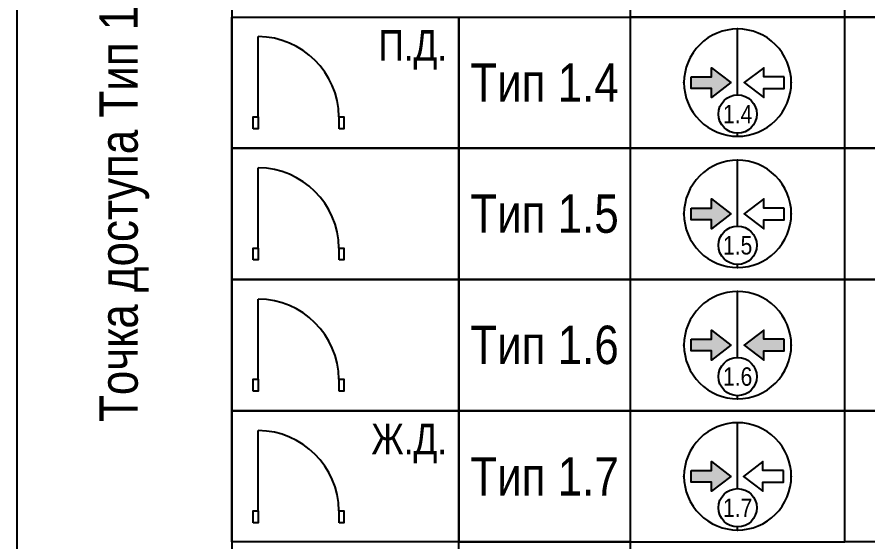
# Model space of a CAD drawing. Header units: millimetres. Extents: x -21000 to 351902, y -261781 to 19312.
# Drawn here: x 44000 to 49550, y -8192 to -4768 of the extents above; entities that cross this region are included whole.
import ezdxf
from ezdxf.enums import TextEntityAlignment as Align

# ---------------------------------------------------------------- set-up
doc = ezdxf.new("R2010")
doc.units = ezdxf.units.MM
doc.header["$MEASUREMENT"] = 0
doc.set_wipeout_variables(frame=1)
doc.layers.add('__Текст', color=7, linetype='Continuous', lineweight=0)
for name, color, linetype in [('_АТ-Имя', 7, 'Continuous'), ('_БЛ-Маска', 250, 'Continuous'), ('_БЛ-Рамки', 7, 'Continuous'), ('_КД', 84, 'Continuous')]:
    doc.layers.add(name, color=color, linetype=linetype)
for name, color, linetype, plot in [('_АТ-КД-Тип ТД', 250, 'Continuous', False), ('_АТ-Примечания', 250, 'Continuous', False), ('NOPRINT', 50, 'Continuous', False)]:
    doc.layers.add(name, color=color, linetype=linetype, plot=plot)
doc.styles.add('Arial Narrow', font='ARIALN.TTF', dxfattribs={"height": 2.5})
doc.styles.add('Arial_Narrow_shtamp', font='ARIALN.TTF')
doc.styles.add('AT-Шрифт', font='ARIALN.TTF', dxfattribs={"height": 250})

# ---------------------------------------------------------------- blocks, each defined once
blk = doc.blocks.new('Дверь1ж')
at = {"color": 1}
blk.add_line((65, 156), (65, 1202), dxfattribs=at)
for points in [[(0, 0), (0, 156), (65, 156), (65, 0)], [(1118, 0), (1118, 156), (1183, 156), (1183, 0)]]:
    blk.add_lwpolyline(points, close=True, dxfattribs=at)
blk.add_arc((56, 140), 1062, 0.8581, 89.4967, dxfattribs=at)
blk = doc.blocks.new('*U2')
at = {"layer": 'NOPRINT', "lineweight": 0}
blk.add_lwpolyline([(20, 292), (205, 292), (205, 5), (20, 5)], close=True, dxfattribs=at)
at = {"layer": 'NOPRINT', "color": 1, "lineweight": 0, "style": 'Arial_Narrow_shtamp'}
blk.add_attdef('N_LISTA', text='', height=2, dxfattribs=at).set_placement((90.17, 7.418), align=Align.MIDDLE_LEFT)
blk = doc.blocks.new('Дверь1п')
at = {"color": 5}
blk.add_line((65, 156, 0), (65, 1202, 0), dxfattribs=at)
at = {"color": 5, "elevation": 0}
for points in [[(0, 0), (0, 156), (65, 156), (65, 0)], [(1118, 0), (1118, 156), (1183, 156), (1183, 0)]]:
    blk.add_lwpolyline(points, close=True, dxfattribs=at)
at = {"color": 5}
blk.add_arc((56, 140, 0), 1062, 0.8581, 89.4967, dxfattribs=at)
blk = doc.blocks.new('ТД1.6')
blk.add_wipeout([(3.5, 0), (3.498, -0.11), (3.493, -0.22), (3.484, -0.33), (3.472, -0.439), (3.457, -0.548), (3.438, -0.656), (3.416, -0.764), (3.39, -0.871), (3.361, -0.977), (3.329, -1.082), (3.293, -1.186), (3.254, -1.289), (3.212, -1.39), (3.167, -1.491), (3.119, -1.589), (3.067, -1.687), (3.013, -1.782), (2.955, -1.876), (2.895, -1.968), (2.832, -2.058), (2.766, -2.146), (2.697, -2.231), (2.625, -2.315), (2.551, -2.396), (2.475, -2.475), (2.396, -2.552), (2.315, -2.626), (2.231, -2.697), (2.145, -2.766), (2.057, -2.832), (1.967, -2.895), (1.875, -2.956), (1.782, -3.013), (1.686, -3.068), (1.589, -3.119), (1.49, -3.167), (1.39, -3.213), (1.288, -3.255), (1.186, -3.294), (1.082, -3.329), (0.976, -3.361), (0.87, -3.39), (0.764, -3.416), (0.656, -3.438), (0.548, -3.457), (0.439, -3.473), (0.329, -3.485), (0.22, -3.494), (0.11, -3.499), (0, -3.5), (-0.11, -3.499), (-0.22, -3.494), (-0.329, -3.485), (-0.439, -3.473), (-0.548, -3.457), (-0.656, -3.438), (-0.764, -3.416), (-0.87, -3.39), (-0.976, -3.361), (-1.082, -3.329), (-1.186, -3.294), (-1.288, -3.255), (-1.39, -3.213), (-1.49, -3.167), (-1.589, -3.119), (-1.686, -3.068), (-1.782, -3.013), (-1.875, -2.956), (-1.967, -2.895), (-2.057, -2.832), (-2.145, -2.766), (-2.231, -2.697), (-2.315, -2.626), (-2.396, -2.552), (-2.475, -2.475), (-2.551, -2.396), (-2.625, -2.315), (-2.697, -2.231), (-2.766, -2.146), (-2.832, -2.058), (-2.895, -1.968), (-2.955, -1.876), (-3.013, -1.782), (-3.067, -1.687), (-3.119, -1.589), (-3.167, -1.491), (-3.212, -1.39), (-3.254, -1.289), (-3.293, -1.186), (-3.329, -1.082), (-3.361, -0.977), (-3.39, -0.871), (-3.416, -0.764), (-3.438, -0.656), (-3.457, -0.548), (-3.472, -0.439), (-3.484, -0.33), (-3.493, -0.22), (-3.498, -0.11), (-3.5, 0), (-3.498, 0.109), (-3.493, 0.219), (-3.484, 0.329), (-3.472, 0.438), (-3.457, 0.547), (-3.438, 0.655), (-3.416, 0.763), (-3.39, 0.87), (-3.361, 0.976), (-3.329, 1.081), (-3.293, 1.185), (-3.254, 1.288), (-3.212, 1.39), (-3.167, 1.49), (-3.119, 1.589), (-3.067, 1.686), (-3.013, 1.781), (-2.955, 1.875), (-2.895, 1.967), (-2.832, 2.057), (-2.766, 2.145), (-2.697, 2.231), (-2.625, 2.314), (-2.551, 2.395), (-2.475, 2.474), (-2.396, 2.551), (-2.315, 2.625), (-2.231, 2.696), (-2.145, 2.765), (-2.057, 2.831), (-1.967, 2.894), (-1.875, 2.955), (-1.782, 3.012), (-1.686, 3.067), (-1.589, 3.118), (-1.49, 3.166), (-1.39, 3.212), (-1.288, 3.254), (-1.186, 3.293), (-1.082, 3.328), (-0.976, 3.361), (-0.87, 3.39), (-0.764, 3.415), (-0.656, 3.438), (-0.548, 3.456), (-0.439, 3.472), (-0.329, 3.484), (-0.22, 3.493), (-0.11, 3.498), (0, 3.5), (0.11, 3.498), (0.22, 3.493), (0.329, 3.484), (0.439, 3.472), (0.548, 3.456), (0.656, 3.438), (0.764, 3.415), (0.87, 3.39), (0.976, 3.361), (1.082, 3.328), (1.186, 3.293), (1.288, 3.254), (1.39, 3.212), (1.49, 3.166), (1.589, 3.118), (1.686, 3.067), (1.782, 3.012), (1.875, 2.955), (1.967, 2.894), (2.057, 2.831), (2.145, 2.765), (2.231, 2.696), (2.315, 2.625), (2.396, 2.551), (2.475, 2.474), (2.551, 2.395), (2.625, 2.314), (2.697, 2.231), (2.766, 2.145), (2.832, 2.057), (2.895, 1.967), (2.955, 1.875), (3.013, 1.781), (3.067, 1.686), (3.119, 1.589), (3.167, 1.49), (3.212, 1.39), (3.254, 1.288), (3.293, 1.185), (3.329, 1.081), (3.361, 0.976), (3.39, 0.87), (3.416, 0.763), (3.438, 0.655), (3.457, 0.547), (3.472, 0.438), (3.484, 0.329), (3.493, 0.219), (3.498, 0.109)]).dxf.layer = '_БЛ-Маска'
at = {"ltscale": 100}
h = blk.add_hatch(color=84, dxfattribs=at)
h.dxf.hatch_style = 1
h.paths.add_polyline_path([(-1.7, 0.381), (-3.039, 0.381), (-3.039, -0.381), (-1.7, -0.381), (-1.7, -0.975), (-0.434, 0), (-1.7, 0.975)])
h = blk.add_hatch(color=84, dxfattribs=at)
h.dxf.hatch_style = 1
h.paths.add_polyline_path([(1.7, 0.381), (1.7, 0.975), (0.434, 0), (1.7, -0.975), (1.7, -0.381), (3.039, -0.381), (3.039, 0.381)])
blk.add_lwpolyline([(3.5, 0, 0.414214), (0, 3.5, 0.414214), (-3.5, 0, 0.414214), (0, -3.5, 0.414214)], format="xyb", close=True, dxfattribs=at)
blk.add_lwpolyline([(0, -3.5), (0, 3.5)], dxfattribs=at)
blk.add_lwpolyline([(0, -3.5), (0, 3.5)], dxfattribs=at)
for points in [[(-3.039, 0.381), (-1.7, 0.381), (-1.7, 0.975), (-0.434, 0), (-1.7, -0.975), (-1.7, -0.381), (-3.039, -0.381)], [(3.039, 0.381), (1.7, 0.381), (1.7, 0.975), (0.434, 0), (1.7, -0.975), (1.7, -0.381), (3.039, -0.381)]]:
    blk.add_lwpolyline(points, close=True, dxfattribs=at)
at = {"color": 0, "linetype": 'ByBlock', "lineweight": -2, "ltscale": 100}
for p in [(0, 3.5), (-3.5, 0), (3.5, 0), (0, -3.5)]:
    blk.add_point(p, dxfattribs=at)
at = {"layer": '_АТ-Имя', "ltscale": 100, "style": 'AT-Шрифт'}
blk.add_attdef('ПОЗИЦИЯ', text='', height=2, dxfattribs=at).set_placement((0, 3.5), align=Align.BOTTOM_CENTER)
at = {"layer": '_АТ-Примечания', "ltscale": 100, "style": 'AT-Шрифт', "flags": 1}
for tag, p in [('НАИМЕНОВАНИЕ', (0, 3.5)), ('КОД', (0, 2.5)), ('РИП', (0, 2)), ('КД', (0, 1.5)), ('СЧ', (0, 1)), ('ДК_ЖЕЛ.ДВ.', (0, 0.5)), ('КВ', (0, 0)), ('АКВ', (0, -0.5)), ('ЗАМОК_ПЛ.ДВ.', (0, -1)), ('ДОВОДЧИК_ПЛ.ДВ.', (0, -1.5))]:
    blk.add_attdef(tag, p, '', height=0.25, dxfattribs=at)
blk.add_attdef('МАРКА', text='', height=0.25, dxfattribs=at).set_placement((0, 3.125), align=Align.MIDDLE_LEFT)
at = {"linetype": 'ByBlock'}
blk.add_wipeout([(1.25, -2.05), (1.248, -2.128), (1.24, -2.207), (1.228, -2.284), (1.211, -2.361), (1.189, -2.436), (1.162, -2.51), (1.131, -2.582), (1.095, -2.652), (1.055, -2.72), (1.011, -2.785), (0.963, -2.847), (0.911, -2.906), (0.856, -2.961), (0.797, -3.013), (0.735, -3.061), (0.67, -3.105), (0.602, -3.145), (0.532, -3.181), (0.46, -3.212), (0.386, -3.239), (0.311, -3.261), (0.234, -3.278), (0.157, -3.29), (0.078, -3.298), (0, -3.3), (-0.078, -3.298), (-0.157, -3.29), (-0.234, -3.278), (-0.311, -3.261), (-0.386, -3.239), (-0.46, -3.212), (-0.532, -3.181), (-0.602, -3.145), (-0.67, -3.105), (-0.735, -3.061), (-0.797, -3.013), (-0.856, -2.961), (-0.911, -2.906), (-0.963, -2.847), (-1.011, -2.785), (-1.055, -2.72), (-1.095, -2.652), (-1.131, -2.582), (-1.162, -2.51), (-1.189, -2.436), (-1.211, -2.361), (-1.228, -2.284), (-1.24, -2.207), (-1.248, -2.128), (-1.25, -2.05), (-1.248, -1.972), (-1.24, -1.893), (-1.228, -1.816), (-1.211, -1.739), (-1.189, -1.664), (-1.162, -1.59), (-1.131, -1.518), (-1.095, -1.448), (-1.055, -1.38), (-1.011, -1.315), (-0.963, -1.253), (-0.911, -1.194), (-0.856, -1.139), (-0.797, -1.087), (-0.735, -1.039), (-0.67, -0.995), (-0.602, -0.955), (-0.532, -0.919), (-0.46, -0.888), (-0.386, -0.861), (-0.311, -0.839), (-0.234, -0.822), (-0.157, -0.81), (-0.078, -0.802), (0, -0.8), (0.078, -0.802), (0.157, -0.81), (0.234, -0.822), (0.311, -0.839), (0.386, -0.861), (0.46, -0.888), (0.532, -0.919), (0.602, -0.955), (0.67, -0.995), (0.735, -1.039), (0.797, -1.087), (0.856, -1.139), (0.911, -1.194), (0.963, -1.253), (1.011, -1.315), (1.055, -1.38), (1.095, -1.448), (1.131, -1.518), (1.162, -1.59), (1.189, -1.664), (1.211, -1.739), (1.228, -1.816), (1.24, -1.893), (1.248, -1.972)], dxfattribs=at).dxf.layer = '_АТ-КД-Тип ТД'
at = {"layer": '_АТ-КД-Тип ТД', "color": 5, "linetype": 'ByBlock', "lineweight": -2}
blk.add_circle((0, -2.05), 1.25, dxfattribs=at)
at = {"layer": '_АТ-КД-Тип ТД', "color": 7, "linetype": 'ByBlock', "lineweight": -2, "ltscale": 100, "style": 'AT-Шрифт'}
blk.add_attdef('ТИП', text='', height=1.2, dxfattribs=at).set_placement((0, -2.05), align=Align.MIDDLE_CENTER)
blk = doc.blocks.new('ТД1.4')
blk.add_wipeout([(3.5, 0), (3.498, -0.11), (3.493, -0.22), (3.484, -0.329), (3.472, -0.439), (3.457, -0.548), (3.438, -0.656), (3.416, -0.764), (3.39, -0.87), (3.361, -0.976), (3.329, -1.082), (3.293, -1.186), (3.254, -1.288), (3.212, -1.39), (3.167, -1.49), (3.119, -1.589), (3.067, -1.686), (3.013, -1.782), (2.955, -1.875), (2.895, -1.967), (2.832, -2.057), (2.766, -2.145), (2.697, -2.231), (2.625, -2.315), (2.551, -2.396), (2.475, -2.475), (2.396, -2.551), (2.315, -2.625), (2.231, -2.697), (2.145, -2.766), (2.057, -2.832), (1.967, -2.895), (1.875, -2.955), (1.782, -3.013), (1.686, -3.067), (1.589, -3.119), (1.49, -3.167), (1.39, -3.212), (1.288, -3.254), (1.186, -3.293), (1.082, -3.329), (0.976, -3.361), (0.87, -3.39), (0.764, -3.416), (0.656, -3.438), (0.548, -3.457), (0.439, -3.472), (0.329, -3.484), (0.22, -3.493), (0.11, -3.498), (0, -3.5), (-0.11, -3.498), (-0.22, -3.493), (-0.329, -3.484), (-0.439, -3.472), (-0.548, -3.457), (-0.656, -3.438), (-0.764, -3.416), (-0.87, -3.39), (-0.976, -3.361), (-1.082, -3.329), (-1.186, -3.293), (-1.288, -3.254), (-1.39, -3.212), (-1.49, -3.167), (-1.589, -3.119), (-1.686, -3.067), (-1.782, -3.013), (-1.875, -2.955), (-1.967, -2.895), (-2.057, -2.832), (-2.145, -2.766), (-2.231, -2.697), (-2.315, -2.625), (-2.396, -2.551), (-2.475, -2.475), (-2.551, -2.396), (-2.625, -2.315), (-2.697, -2.231), (-2.766, -2.145), (-2.832, -2.057), (-2.895, -1.967), (-2.955, -1.875), (-3.013, -1.782), (-3.067, -1.686), (-3.119, -1.589), (-3.167, -1.49), (-3.212, -1.39), (-3.254, -1.288), (-3.293, -1.186), (-3.329, -1.082), (-3.361, -0.976), (-3.39, -0.87), (-3.416, -0.764), (-3.438, -0.656), (-3.457, -0.548), (-3.472, -0.439), (-3.484, -0.329), (-3.493, -0.22), (-3.498, -0.11), (-3.5, 0), (-3.498, 0.11), (-3.493, 0.22), (-3.484, 0.329), (-3.472, 0.439), (-3.457, 0.548), (-3.438, 0.656), (-3.416, 0.764), (-3.39, 0.87), (-3.361, 0.976), (-3.329, 1.082), (-3.293, 1.186), (-3.254, 1.288), (-3.212, 1.39), (-3.167, 1.49), (-3.119, 1.589), (-3.067, 1.686), (-3.013, 1.782), (-2.955, 1.875), (-2.895, 1.967), (-2.832, 2.057), (-2.766, 2.145), (-2.697, 2.231), (-2.625, 2.315), (-2.551, 2.396), (-2.475, 2.475), (-2.396, 2.551), (-2.315, 2.625), (-2.231, 2.697), (-2.145, 2.766), (-2.057, 2.832), (-1.967, 2.895), (-1.875, 2.955), (-1.782, 3.013), (-1.686, 3.067), (-1.589, 3.119), (-1.49, 3.167), (-1.39, 3.212), (-1.288, 3.254), (-1.186, 3.293), (-1.082, 3.329), (-0.976, 3.361), (-0.87, 3.39), (-0.764, 3.416), (-0.656, 3.438), (-0.548, 3.457), (-0.439, 3.472), (-0.329, 3.484), (-0.22, 3.493), (-0.11, 3.498), (0, 3.5), (0.11, 3.498), (0.22, 3.493), (0.329, 3.484), (0.439, 3.472), (0.548, 3.457), (0.656, 3.438), (0.764, 3.416), (0.87, 3.39), (0.976, 3.361), (1.082, 3.329), (1.186, 3.293), (1.288, 3.254), (1.39, 3.212), (1.49, 3.167), (1.589, 3.119), (1.686, 3.067), (1.782, 3.013), (1.875, 2.955), (1.967, 2.895), (2.057, 2.832), (2.145, 2.766), (2.231, 2.697), (2.315, 2.625), (2.396, 2.551), (2.475, 2.475), (2.551, 2.396), (2.625, 2.315), (2.697, 2.231), (2.766, 2.145), (2.832, 2.057), (2.895, 1.967), (2.955, 1.875), (3.013, 1.782), (3.067, 1.686), (3.119, 1.589), (3.167, 1.49), (3.212, 1.39), (3.254, 1.288), (3.293, 1.186), (3.329, 1.082), (3.361, 0.976), (3.39, 0.87), (3.416, 0.764), (3.438, 0.656), (3.457, 0.548), (3.472, 0.439), (3.484, 0.329), (3.493, 0.22), (3.498, 0.11)]).dxf.layer = '_БЛ-Маска'
at = {"ltscale": 100}
h = blk.add_hatch(color=84, dxfattribs=at)
h.dxf.hatch_style = 1
h.paths.add_polyline_path([(-1.7, 0.381), (-3.039, 0.381), (-3.039, -0.381), (-1.7, -0.381), (-1.7, -0.975), (-0.434, 0), (-1.7, 0.975)])
blk.add_lwpolyline([(3.5, 0, 0.414214), (0, 3.5, 0.414214), (-3.5, 0, 0.414214), (0, -3.5, 0.414214)], format="xyb", close=True, dxfattribs=at)
blk.add_lwpolyline([(0, -3.5), (0, 3.5)], dxfattribs=at)
blk.add_lwpolyline([(0, -3.5), (0, 3.5)], dxfattribs=at)
for points in [[(-3.039, 0.381), (-1.7, 0.381), (-1.7, 0.975), (-0.434, 0), (-1.7, -0.975), (-1.7, -0.381), (-3.039, -0.381)], [(3.039, 0.381), (1.7, 0.381), (1.7, 0.975), (0.434, 0), (1.7, -0.975), (1.7, -0.381), (3.039, -0.381)]]:
    blk.add_lwpolyline(points, close=True, dxfattribs=at)
at = {"color": 0, "linetype": 'ByBlock', "lineweight": -2, "ltscale": 100}
for p in [(0, 3.5), (-3.5, 0), (3.5, 0), (0, -3.5)]:
    blk.add_point(p, dxfattribs=at)
at = {"layer": '_АТ-Имя', "ltscale": 100, "style": 'AT-Шрифт'}
blk.add_attdef('ПОЗИЦИЯ', text='', height=2, dxfattribs=at).set_placement((0, 3.5), align=Align.BOTTOM_CENTER)
at = {"layer": '_АТ-Примечания', "ltscale": 100, "style": 'AT-Шрифт', "flags": 1}
for tag, p in [('НАИМЕНОВАНИЕ', (0, 3.5)), ('КОД', (0, 2.5)), ('РИП', (0, 2)), ('КД', (0, 1.5)), ('СЧ', (0, 1)), ('ДК_ПЛ.ДВ.', (0, 0.5)), ('КВ', (0, 0)), ('АКВ', (0, -0.5)), ('ЗАМОК_ПЛ.ДВ.', (0, -1)), ('ДОВОДЧИК_ПЛ.ДВ.', (0, -1.5))]:
    blk.add_attdef(tag, p, '', height=0.25, dxfattribs=at)
blk.add_attdef('МАРКА', text='', height=0.25, dxfattribs=at).set_placement((0.294, 3.125), align=Align.MIDDLE_CENTER)
at = {"linetype": 'ByBlock'}
blk.add_wipeout([(1.25, -2.05), (1.248, -2.128), (1.24, -2.207), (1.228, -2.284), (1.211, -2.361), (1.189, -2.436), (1.162, -2.51), (1.131, -2.582), (1.095, -2.652), (1.055, -2.72), (1.011, -2.785), (0.963, -2.847), (0.911, -2.906), (0.856, -2.961), (0.797, -3.013), (0.735, -3.061), (0.67, -3.105), (0.602, -3.145), (0.532, -3.181), (0.46, -3.212), (0.386, -3.239), (0.311, -3.261), (0.234, -3.278), (0.157, -3.29), (0.078, -3.298), (0, -3.3), (-0.078, -3.298), (-0.157, -3.29), (-0.234, -3.278), (-0.311, -3.261), (-0.386, -3.239), (-0.46, -3.212), (-0.532, -3.181), (-0.602, -3.145), (-0.67, -3.105), (-0.735, -3.061), (-0.797, -3.013), (-0.856, -2.961), (-0.911, -2.906), (-0.963, -2.847), (-1.011, -2.785), (-1.055, -2.72), (-1.095, -2.652), (-1.131, -2.582), (-1.162, -2.51), (-1.189, -2.436), (-1.211, -2.361), (-1.228, -2.284), (-1.24, -2.207), (-1.248, -2.128), (-1.25, -2.05), (-1.248, -1.972), (-1.24, -1.893), (-1.228, -1.816), (-1.211, -1.739), (-1.189, -1.664), (-1.162, -1.59), (-1.131, -1.518), (-1.095, -1.448), (-1.055, -1.38), (-1.011, -1.315), (-0.963, -1.253), (-0.911, -1.194), (-0.856, -1.139), (-0.797, -1.087), (-0.735, -1.039), (-0.67, -0.995), (-0.602, -0.955), (-0.532, -0.919), (-0.46, -0.888), (-0.386, -0.861), (-0.311, -0.839), (-0.234, -0.822), (-0.157, -0.81), (-0.078, -0.802), (0, -0.8), (0.078, -0.802), (0.157, -0.81), (0.234, -0.822), (0.311, -0.839), (0.386, -0.861), (0.46, -0.888), (0.532, -0.919), (0.602, -0.955), (0.67, -0.995), (0.735, -1.039), (0.797, -1.087), (0.856, -1.139), (0.911, -1.194), (0.963, -1.253), (1.011, -1.315), (1.055, -1.38), (1.095, -1.448), (1.131, -1.518), (1.162, -1.59), (1.189, -1.664), (1.211, -1.739), (1.228, -1.816), (1.24, -1.893), (1.248, -1.972)], dxfattribs=at).dxf.layer = '_АТ-КД-Тип ТД'
at = {"layer": '_АТ-КД-Тип ТД', "color": 5, "linetype": 'ByBlock', "lineweight": -2}
blk.add_circle((0, -2.05), 1.25, dxfattribs=at)
at = {"layer": '_АТ-КД-Тип ТД', "color": 7, "linetype": 'ByBlock', "lineweight": -2, "ltscale": 100, "style": 'AT-Шрифт'}
blk.add_attdef('ТИП', text='', height=1.2, dxfattribs=at).set_placement((0, -2.05), align=Align.MIDDLE_CENTER)
blk = doc.blocks.new('ТД1.5')
blk.add_wipeout([(3.5, 0), (3.498, -0.11), (3.493, -0.22), (3.484, -0.329), (3.472, -0.439), (3.457, -0.548), (3.438, -0.656), (3.416, -0.764), (3.39, -0.87), (3.361, -0.976), (3.329, -1.082), (3.293, -1.186), (3.254, -1.288), (3.212, -1.39), (3.167, -1.49), (3.119, -1.589), (3.067, -1.686), (3.013, -1.782), (2.955, -1.875), (2.895, -1.967), (2.832, -2.057), (2.766, -2.145), (2.697, -2.231), (2.625, -2.315), (2.551, -2.396), (2.475, -2.475), (2.396, -2.551), (2.315, -2.625), (2.231, -2.697), (2.145, -2.766), (2.057, -2.832), (1.967, -2.895), (1.875, -2.955), (1.782, -3.013), (1.686, -3.067), (1.589, -3.119), (1.49, -3.167), (1.39, -3.212), (1.288, -3.254), (1.186, -3.293), (1.082, -3.329), (0.976, -3.361), (0.87, -3.39), (0.764, -3.416), (0.656, -3.438), (0.548, -3.457), (0.439, -3.472), (0.329, -3.484), (0.22, -3.493), (0.11, -3.498), (0, -3.5), (-0.11, -3.498), (-0.22, -3.493), (-0.329, -3.484), (-0.439, -3.472), (-0.548, -3.457), (-0.656, -3.438), (-0.764, -3.416), (-0.87, -3.39), (-0.976, -3.361), (-1.082, -3.329), (-1.186, -3.293), (-1.288, -3.254), (-1.39, -3.212), (-1.49, -3.167), (-1.589, -3.119), (-1.686, -3.067), (-1.782, -3.013), (-1.875, -2.955), (-1.967, -2.895), (-2.057, -2.832), (-2.145, -2.766), (-2.231, -2.697), (-2.315, -2.625), (-2.396, -2.551), (-2.475, -2.475), (-2.551, -2.396), (-2.625, -2.315), (-2.697, -2.231), (-2.766, -2.145), (-2.832, -2.057), (-2.895, -1.967), (-2.955, -1.875), (-3.013, -1.782), (-3.067, -1.686), (-3.119, -1.589), (-3.167, -1.49), (-3.212, -1.39), (-3.254, -1.288), (-3.293, -1.186), (-3.329, -1.082), (-3.361, -0.976), (-3.39, -0.87), (-3.416, -0.764), (-3.438, -0.656), (-3.457, -0.548), (-3.472, -0.439), (-3.484, -0.329), (-3.493, -0.22), (-3.498, -0.11), (-3.5, 0), (-3.498, 0.11), (-3.493, 0.22), (-3.484, 0.329), (-3.472, 0.439), (-3.457, 0.548), (-3.438, 0.656), (-3.416, 0.764), (-3.39, 0.87), (-3.361, 0.976), (-3.329, 1.082), (-3.293, 1.186), (-3.254, 1.288), (-3.212, 1.39), (-3.167, 1.49), (-3.119, 1.589), (-3.067, 1.686), (-3.013, 1.782), (-2.955, 1.875), (-2.895, 1.967), (-2.832, 2.057), (-2.766, 2.145), (-2.697, 2.231), (-2.625, 2.315), (-2.551, 2.396), (-2.475, 2.475), (-2.396, 2.551), (-2.315, 2.625), (-2.231, 2.697), (-2.145, 2.766), (-2.057, 2.832), (-1.967, 2.895), (-1.875, 2.955), (-1.782, 3.013), (-1.686, 3.067), (-1.589, 3.119), (-1.49, 3.167), (-1.39, 3.212), (-1.288, 3.254), (-1.186, 3.293), (-1.082, 3.329), (-0.976, 3.361), (-0.87, 3.39), (-0.764, 3.416), (-0.656, 3.438), (-0.548, 3.457), (-0.439, 3.472), (-0.329, 3.484), (-0.22, 3.493), (-0.11, 3.498), (0, 3.5), (0.11, 3.498), (0.22, 3.493), (0.329, 3.484), (0.439, 3.472), (0.548, 3.457), (0.656, 3.438), (0.764, 3.416), (0.87, 3.39), (0.976, 3.361), (1.082, 3.329), (1.186, 3.293), (1.288, 3.254), (1.39, 3.212), (1.49, 3.167), (1.589, 3.119), (1.686, 3.067), (1.782, 3.013), (1.875, 2.955), (1.967, 2.895), (2.057, 2.832), (2.145, 2.766), (2.231, 2.697), (2.315, 2.625), (2.396, 2.551), (2.475, 2.475), (2.551, 2.396), (2.625, 2.315), (2.697, 2.231), (2.766, 2.145), (2.832, 2.057), (2.895, 1.967), (2.955, 1.875), (3.013, 1.782), (3.067, 1.686), (3.119, 1.589), (3.167, 1.49), (3.212, 1.39), (3.254, 1.288), (3.293, 1.186), (3.329, 1.082), (3.361, 0.976), (3.39, 0.87), (3.416, 0.764), (3.438, 0.656), (3.457, 0.548), (3.472, 0.439), (3.484, 0.329), (3.493, 0.22), (3.498, 0.11)]).dxf.layer = '_БЛ-Маска'
at = {"ltscale": 100}
h = blk.add_hatch(color=84, dxfattribs=at)
h.dxf.hatch_style = 1
h.paths.add_polyline_path([(-1.7, 0.381), (-3.039, 0.381), (-3.039, -0.381), (-1.7, -0.381), (-1.7, -0.975), (-0.434, 0), (-1.7, 0.975)])
blk.add_lwpolyline([(3.5, 0, 0.414214), (0, 3.5, 0.414214), (-3.5, 0, 0.414214), (0, -3.5, 0.414214)], format="xyb", close=True, dxfattribs=at)
blk.add_lwpolyline([(0, -3.5), (0, 3.5)], dxfattribs=at)
blk.add_lwpolyline([(0, -3.5), (0, 3.5)], dxfattribs=at)
for points in [[(-3.039, 0.381), (-1.7, 0.381), (-1.7, 0.975), (-0.434, 0), (-1.7, -0.975), (-1.7, -0.381), (-3.039, -0.381)], [(3.039, 0.381), (1.7, 0.381), (1.7, 0.975), (0.434, 0), (1.7, -0.975), (1.7, -0.381), (3.039, -0.381)]]:
    blk.add_lwpolyline(points, close=True, dxfattribs=at)
at = {"color": 0, "linetype": 'ByBlock', "lineweight": -2, "ltscale": 100}
for p in [(0, 3.5), (-3.5, 0), (3.5, 0), (0, -3.5)]:
    blk.add_point(p, dxfattribs=at)
at = {"layer": '_АТ-Имя', "ltscale": 100, "style": 'AT-Шрифт'}
blk.add_attdef('ПОЗИЦИЯ', text='', height=2, dxfattribs=at).set_placement((0, 3.5), align=Align.BOTTOM_CENTER)
at = {"layer": '_АТ-Примечания', "ltscale": 100, "style": 'AT-Шрифт', "flags": 1}
for tag, p in [('НАИМЕНОВАНИЕ', (0, 3.5)), ('КОД', (0, 2.5)), ('РИП', (0, 2)), ('КД', (0, 1.5)), ('СЧ', (0, 1)), ('ДК_ПЛ.ДВ.', (0, 0.5)), ('КВ', (0, 0)), ('АКВ', (0, -0.5)), ('ЗАМОК_ПЛ.ДВ.', (0, -1)), ('ДОВОДЧИК_ПЛ.ДВ.', (0, -1.5))]:
    blk.add_attdef(tag, p, '', height=0.25, dxfattribs=at)
blk.add_attdef('МАРКА', text='', height=0.25, dxfattribs=at).set_placement((0.294, 3.125), align=Align.MIDDLE_CENTER)
at = {"linetype": 'ByBlock'}
blk.add_wipeout([(1.25, -2.05), (1.248, -2.128), (1.24, -2.207), (1.228, -2.284), (1.211, -2.361), (1.189, -2.436), (1.162, -2.51), (1.131, -2.582), (1.095, -2.652), (1.055, -2.72), (1.011, -2.785), (0.963, -2.847), (0.911, -2.906), (0.856, -2.961), (0.797, -3.013), (0.735, -3.061), (0.67, -3.105), (0.602, -3.145), (0.532, -3.181), (0.46, -3.212), (0.386, -3.239), (0.311, -3.261), (0.234, -3.278), (0.157, -3.29), (0.078, -3.298), (0, -3.3), (-0.078, -3.298), (-0.157, -3.29), (-0.234, -3.278), (-0.311, -3.261), (-0.386, -3.239), (-0.46, -3.212), (-0.532, -3.181), (-0.602, -3.145), (-0.67, -3.105), (-0.735, -3.061), (-0.797, -3.013), (-0.856, -2.961), (-0.911, -2.906), (-0.963, -2.847), (-1.011, -2.785), (-1.055, -2.72), (-1.095, -2.652), (-1.131, -2.582), (-1.162, -2.51), (-1.189, -2.436), (-1.211, -2.361), (-1.228, -2.284), (-1.24, -2.207), (-1.248, -2.128), (-1.25, -2.05), (-1.248, -1.972), (-1.24, -1.893), (-1.228, -1.816), (-1.211, -1.739), (-1.189, -1.664), (-1.162, -1.59), (-1.131, -1.518), (-1.095, -1.448), (-1.055, -1.38), (-1.011, -1.315), (-0.963, -1.253), (-0.911, -1.194), (-0.856, -1.139), (-0.797, -1.087), (-0.735, -1.039), (-0.67, -0.995), (-0.602, -0.955), (-0.532, -0.919), (-0.46, -0.888), (-0.386, -0.861), (-0.311, -0.839), (-0.234, -0.822), (-0.157, -0.81), (-0.078, -0.802), (0, -0.8), (0.078, -0.802), (0.157, -0.81), (0.234, -0.822), (0.311, -0.839), (0.386, -0.861), (0.46, -0.888), (0.532, -0.919), (0.602, -0.955), (0.67, -0.995), (0.735, -1.039), (0.797, -1.087), (0.856, -1.139), (0.911, -1.194), (0.963, -1.253), (1.011, -1.315), (1.055, -1.38), (1.095, -1.448), (1.131, -1.518), (1.162, -1.59), (1.189, -1.664), (1.211, -1.739), (1.228, -1.816), (1.24, -1.893), (1.248, -1.972)], dxfattribs=at).dxf.layer = '_АТ-КД-Тип ТД'
at = {"layer": '_АТ-КД-Тип ТД', "color": 5, "linetype": 'ByBlock', "lineweight": -2}
blk.add_circle((0, -2.05), 1.25, dxfattribs=at)
at = {"layer": '_АТ-КД-Тип ТД', "color": 7, "linetype": 'ByBlock', "lineweight": -2, "ltscale": 100, "style": 'AT-Шрифт'}
blk.add_attdef('ТИП', text='', height=1.2, dxfattribs=at).set_placement((0, -2.05), align=Align.MIDDLE_CENTER)
blk = doc.blocks.new('ТД1.7')
at = {"layer": '_АТ-Имя', "ltscale": 100, "style": 'AT-Шрифт'}
blk.add_attdef('ПОЗИЦИЯ', text='', height=2, dxfattribs=at).set_placement((0, 3.5), align=Align.BOTTOM_CENTER)
blk.add_wipeout([(3.5, 0), (3.498, -0.11), (3.493, -0.22), (3.484, -0.329), (3.472, -0.439), (3.457, -0.548), (3.438, -0.656), (3.416, -0.764), (3.39, -0.87), (3.361, -0.976), (3.329, -1.082), (3.293, -1.186), (3.254, -1.288), (3.212, -1.39), (3.167, -1.49), (3.119, -1.589), (3.067, -1.686), (3.013, -1.782), (2.955, -1.875), (2.895, -1.967), (2.832, -2.057), (2.766, -2.145), (2.697, -2.231), (2.625, -2.315), (2.551, -2.396), (2.475, -2.475), (2.396, -2.551), (2.315, -2.625), (2.231, -2.697), (2.145, -2.766), (2.057, -2.832), (1.967, -2.895), (1.875, -2.955), (1.782, -3.013), (1.686, -3.067), (1.589, -3.119), (1.49, -3.167), (1.39, -3.212), (1.288, -3.254), (1.186, -3.293), (1.082, -3.329), (0.976, -3.361), (0.87, -3.39), (0.764, -3.416), (0.656, -3.438), (0.548, -3.457), (0.439, -3.472), (0.329, -3.484), (0.22, -3.493), (0.11, -3.498), (0, -3.5), (-0.11, -3.498), (-0.22, -3.493), (-0.329, -3.484), (-0.439, -3.472), (-0.548, -3.457), (-0.656, -3.438), (-0.764, -3.416), (-0.87, -3.39), (-0.976, -3.361), (-1.082, -3.329), (-1.186, -3.293), (-1.288, -3.254), (-1.39, -3.212), (-1.49, -3.167), (-1.589, -3.119), (-1.686, -3.067), (-1.782, -3.013), (-1.875, -2.955), (-1.967, -2.895), (-2.057, -2.832), (-2.145, -2.766), (-2.231, -2.697), (-2.315, -2.625), (-2.396, -2.551), (-2.475, -2.475), (-2.551, -2.396), (-2.625, -2.315), (-2.697, -2.231), (-2.766, -2.145), (-2.832, -2.057), (-2.895, -1.967), (-2.955, -1.875), (-3.013, -1.782), (-3.067, -1.686), (-3.119, -1.589), (-3.167, -1.49), (-3.212, -1.39), (-3.254, -1.288), (-3.293, -1.186), (-3.329, -1.082), (-3.361, -0.976), (-3.39, -0.87), (-3.416, -0.764), (-3.438, -0.656), (-3.457, -0.548), (-3.472, -0.439), (-3.484, -0.329), (-3.493, -0.22), (-3.498, -0.11), (-3.5, 0), (-3.498, 0.11), (-3.493, 0.22), (-3.484, 0.329), (-3.472, 0.439), (-3.457, 0.548), (-3.438, 0.656), (-3.416, 0.764), (-3.39, 0.87), (-3.361, 0.976), (-3.329, 1.082), (-3.293, 1.186), (-3.254, 1.288), (-3.212, 1.39), (-3.167, 1.49), (-3.119, 1.589), (-3.067, 1.686), (-3.013, 1.782), (-2.955, 1.875), (-2.895, 1.967), (-2.832, 2.057), (-2.766, 2.145), (-2.697, 2.231), (-2.625, 2.315), (-2.551, 2.396), (-2.475, 2.475), (-2.396, 2.551), (-2.315, 2.625), (-2.231, 2.697), (-2.145, 2.766), (-2.057, 2.832), (-1.967, 2.895), (-1.875, 2.955), (-1.782, 3.013), (-1.686, 3.067), (-1.589, 3.119), (-1.49, 3.167), (-1.39, 3.212), (-1.288, 3.254), (-1.186, 3.293), (-1.082, 3.329), (-0.976, 3.361), (-0.87, 3.39), (-0.764, 3.416), (-0.656, 3.438), (-0.548, 3.457), (-0.439, 3.472), (-0.329, 3.484), (-0.22, 3.493), (-0.11, 3.498), (0, 3.5), (0.11, 3.498), (0.22, 3.493), (0.329, 3.484), (0.439, 3.472), (0.548, 3.457), (0.656, 3.438), (0.764, 3.416), (0.87, 3.39), (0.976, 3.361), (1.082, 3.329), (1.186, 3.293), (1.288, 3.254), (1.39, 3.212), (1.49, 3.167), (1.589, 3.119), (1.686, 3.067), (1.782, 3.013), (1.875, 2.955), (1.967, 2.895), (2.057, 2.832), (2.145, 2.766), (2.231, 2.697), (2.315, 2.625), (2.396, 2.551), (2.475, 2.475), (2.551, 2.396), (2.625, 2.315), (2.697, 2.231), (2.766, 2.145), (2.832, 2.057), (2.895, 1.967), (2.955, 1.875), (3.013, 1.782), (3.067, 1.686), (3.119, 1.589), (3.167, 1.49), (3.212, 1.39), (3.254, 1.288), (3.293, 1.186), (3.329, 1.082), (3.361, 0.976), (3.39, 0.87), (3.416, 0.764), (3.438, 0.656), (3.457, 0.548), (3.472, 0.439), (3.484, 0.329), (3.493, 0.22), (3.498, 0.11)]).dxf.layer = '_БЛ-Маска'
at = {"ltscale": 100}
h = blk.add_hatch(color=84, dxfattribs=at)
h.dxf.hatch_style = 1
h.paths.add_polyline_path([(-1.7, 0.381), (-3.039, 0.381), (-3.039, -0.381), (-1.7, -0.381), (-1.7, -0.975), (-0.434, 0), (-1.7, 0.975)])
blk.add_lwpolyline([(3.5, 0, 0.414214), (0, 3.5, 0.414214), (-3.5, 0, 0.414214), (0, -3.5, 0.414214)], format="xyb", close=True, dxfattribs=at)
blk.add_lwpolyline([(0, -3.5), (0, 3.5)], dxfattribs=at)
blk.add_lwpolyline([(0, -3.5), (0, 3.5)], dxfattribs=at)
for points in [[(-3.039, 0.381), (-1.7, 0.381), (-1.7, 0.975), (-0.434, 0), (-1.7, -0.975), (-1.7, -0.381), (-3.039, -0.381)], [(2.984, 0.38), (1.645, 0.38), (1.645, 0.974), (0.38, -0.001), (1.645, -0.976), (1.645, -0.382), (2.984, -0.382)]]:
    blk.add_lwpolyline(points, close=True, dxfattribs=at)
at = {"color": 0, "linetype": 'ByBlock', "lineweight": -2, "ltscale": 100}
for p in [(0, 3.5), (-3.5, 0), (3.5, 0), (0, -3.5)]:
    blk.add_point(p, dxfattribs=at)
at = {"layer": '_АТ-Примечания', "ltscale": 100, "style": 'AT-Шрифт', "flags": 1}
for tag, p in [('НАИМЕНОВАНИЕ', (0, 3.5)), ('КОД', (0, 2.5)), ('РИП', (0, 2)), ('КД', (0, 1.5)), ('СЧ', (0, 1)), ('ДК_ЖЕЛ.ДВ.', (0, 0.5)), ('КВ', (0, 0)), ('АКВ', (0, -0.5)), ('ЗАМОК_ЖЕЛ.ДВ.', (0, -1)), ('ДОВОДЧИК_ЖЕЛ.ДВ.', (0, -1.5))]:
    blk.add_attdef(tag, p, '', height=0.25, dxfattribs=at)
blk.add_attdef('МАРКА', text='', height=0.25, dxfattribs=at).set_placement((0, 3.125), align=Align.MIDDLE_LEFT)
at = {"linetype": 'ByBlock'}
blk.add_wipeout([(1.25, -2.05), (1.248, -2.128), (1.24, -2.207), (1.228, -2.284), (1.211, -2.361), (1.189, -2.436), (1.162, -2.51), (1.131, -2.582), (1.095, -2.652), (1.055, -2.72), (1.011, -2.785), (0.963, -2.847), (0.911, -2.906), (0.856, -2.961), (0.797, -3.013), (0.735, -3.061), (0.67, -3.105), (0.602, -3.145), (0.532, -3.181), (0.46, -3.212), (0.386, -3.239), (0.311, -3.261), (0.234, -3.278), (0.157, -3.29), (0.078, -3.298), (0, -3.3), (-0.078, -3.298), (-0.157, -3.29), (-0.234, -3.278), (-0.311, -3.261), (-0.386, -3.239), (-0.46, -3.212), (-0.532, -3.181), (-0.602, -3.145), (-0.67, -3.105), (-0.735, -3.061), (-0.797, -3.013), (-0.856, -2.961), (-0.911, -2.906), (-0.963, -2.847), (-1.011, -2.785), (-1.055, -2.72), (-1.095, -2.652), (-1.131, -2.582), (-1.162, -2.51), (-1.189, -2.436), (-1.211, -2.361), (-1.228, -2.284), (-1.24, -2.207), (-1.248, -2.128), (-1.25, -2.05), (-1.248, -1.972), (-1.24, -1.893), (-1.228, -1.816), (-1.211, -1.739), (-1.189, -1.664), (-1.162, -1.59), (-1.131, -1.518), (-1.095, -1.448), (-1.055, -1.38), (-1.011, -1.315), (-0.963, -1.253), (-0.911, -1.194), (-0.856, -1.139), (-0.797, -1.087), (-0.735, -1.039), (-0.67, -0.995), (-0.602, -0.955), (-0.532, -0.919), (-0.46, -0.888), (-0.386, -0.861), (-0.311, -0.839), (-0.234, -0.822), (-0.157, -0.81), (-0.078, -0.802), (0, -0.8), (0.078, -0.802), (0.157, -0.81), (0.234, -0.822), (0.311, -0.839), (0.386, -0.861), (0.46, -0.888), (0.532, -0.919), (0.602, -0.955), (0.67, -0.995), (0.735, -1.039), (0.797, -1.087), (0.856, -1.139), (0.911, -1.194), (0.963, -1.253), (1.011, -1.315), (1.055, -1.38), (1.095, -1.448), (1.131, -1.518), (1.162, -1.59), (1.189, -1.664), (1.211, -1.739), (1.228, -1.816), (1.24, -1.893), (1.248, -1.972)], dxfattribs=at).dxf.layer = '_АТ-КД-Тип ТД'
at = {"layer": '_АТ-КД-Тип ТД', "color": 1, "linetype": 'ByBlock', "lineweight": -2}
blk.add_circle((0, -2.05), 1.25, dxfattribs=at)
at = {"layer": '_АТ-КД-Тип ТД', "color": 7, "linetype": 'ByBlock', "lineweight": -2, "ltscale": 100, "style": 'AT-Шрифт'}
blk.add_attdef('ТИП', text='', height=1.2, dxfattribs=at).set_placement((0, -2.05), align=Align.MIDDLE_CENTER)

msp = doc.modelspace()

# ---------------------------------------------------------------- linework, layer by layer
at = {"linetype": 'Continuous'}
msp.add_lwpolyline([(44000, -2200), (45400, -2200), (45400, -9903.9), (44000, -9903.9)], close=True, dxfattribs=at)
for points, elevation in [([(49400, -3912), (48000, -3912), (48000, -4768), (49400, -4768)], 900), ([(49400, -3912), (50800, -3912), (50800, -4768), (49400, -4768)], 900), ([(46881.1, -4768), (48000, -4768), (48000, -5624), (46881.1, -5624)], 1800), ([(49400, -4768), (50800, -4768), (50800, -5624), (49400, -5624)], 900), ([(46881.1, -5624), (48000, -5624), (48000, -6480), (46881.1, -6480)], 1800), ([(49400, -5624), (50800, -5624), (50800, -6480), (49400, -6480)], 900), ([(46881.1, -6480), (48000, -6480), (48000, -7336), (46881.1, -7336)], 1800), ([(49400, -6480), (50800, -6480), (50800, -7336), (49400, -7336)], 900), ([(46881.1, -7336), (48000, -7336), (48000, -8191.9), (46881.1, -8191.9)], 1800), ([(49400, -7336), (50800, -7336), (50800, -8191.9), (49400, -8191.9)], 900), ([(46881.1, -8191.9), (48000, -8191.9), (48000, -9047.9), (46881.1, -9047.9)], 1800)]:
    msp.add_lwpolyline(points, close=True, dxfattribs=dict(elevation=elevation))
for points in [[(45400, -4768), (46881.1, -4768), (46881.1, -5624), (45400, -5624)], [(45400, -5624), (46881.1, -5624), (46881.1, -6480), (45400, -6480)], [(45400, -6480), (46881.1, -6480), (46881.1, -7336), (45400, -7336)], [(45400, -7336), (46881.1, -7336), (46881.1, -8191.9), (45400, -8191.9)]]:
    msp.add_lwpolyline(points, close=True)

# ---------------------------------------------------------------- block references
at = {"xscale": 0.5, "yscale": 0.5, "zscale": 0.5}
for name, p in [('Дверь1п', (45541, -5496.6)), ('Дверь1п', (45541, -6352.6)), ('Дверь1п', (45541, -7208.6)), ('Дверь1ж', (45541, -8066.2, 0))]:
    msp.add_blockref(name, p, dxfattribs=at)
at = {"layer": '_БЛ-Рамки', "ltscale": 100, "xscale": 100, "yscale": 100, "zscale": 100}
msp.add_blockref('*U2', (42000, -29700), dxfattribs=at)

# ---------------------------------------------------------------- texts
at = {"layer": '__Текст', "color": 0, "linetype": 'ByBlock', "lineweight": -2, "insert": (44700, -6052), "char_height": 250, "width": 7703.923, "attachment_point": 5, "rotation": 90, "style": 'Arial Narrow'}
msp.add_mtext('\\pxl0.5,r0.5,qc,t1;Точка доступа Тип 1', dxfattribs=at)
at = {"layer": '__Текст', "color": 0, "linetype": 'ByBlock', "lineweight": -2, "attachment_point": 5, "style": 'Arial Narrow'}
for s, insert, char_height, width in [('\\pxr0.38126,qr;П.Д.', (46140.5, -4982), 200, 1481.056), ('Тип 1.4', (47440.5, -5196, 900), 250, 1118.945), ('Тип 1.5', (47440.5, -6052, 900), 250, 1118.945), ('Тип 1.6', (47440.5, -6908, 900), 250, 1118.945), ('\\pxr0.38126,qr;Ж.Д.', (46140.5, -7550), 200, 1481.056), ('Тип 1.7', (47440.5, -7763.9, 1800), 250, 1118.945)]:
    msp.add_mtext(s, dxfattribs=dict(at, insert=insert, char_height=char_height, width=width))

# ---------------------------------------------------------------- next in the draw order: block references
at = {"layer": '_КД'}
ref = msp.add_blockref('ТД1.4', (48700, -5196, 2700), dxfattribs=dict(at, xscale=100, yscale=100, zscale=0.1))
ref.add_attrib('ТИП', '1.4', dxfattribs={"layer": '_АТ-КД-Тип ТД', "color": 7, "linetype": 'ByBlock', "lineweight": -2, "ltscale": 100, "height": 120, "style": 'AT-Шрифт'}).set_placement((48700, -5401, 2700), align=Align.MIDDLE_CENTER)
ref = msp.add_blockref('ТД1.5', (48700, -6052, 2700), dxfattribs=dict(at, xscale=100, yscale=100, zscale=0.1))
ref.add_attrib('ТИП', '1.5', dxfattribs={"layer": '_АТ-КД-Тип ТД', "color": 7, "linetype": 'ByBlock', "lineweight": -2, "ltscale": 100, "height": 120, "style": 'AT-Шрифт'}).set_placement((48700, -6257, 2700), align=Align.MIDDLE_CENTER)
ref = msp.add_blockref('ТД1.6', (48700, -6908, 900), dxfattribs=dict(at, xscale=100, yscale=100, zscale=0.1))
ref.add_attrib('ТИП', '1.6', dxfattribs={"layer": '_АТ-КД-Тип ТД', "color": 7, "linetype": 'ByBlock', "lineweight": -2, "ltscale": 100, "height": 120, "style": 'AT-Шрифт'}).set_placement((48700, -7113, 900), align=Align.MIDDLE_CENTER)
ref = msp.add_blockref('ТД1.7', (48700, -7763.9, 2700), dxfattribs=dict(at, xscale=100, yscale=100, zscale=0.1))
ref.add_attrib('ТИП', '1.7', dxfattribs={"layer": '_АТ-КД-Тип ТД', "color": 7, "linetype": 'ByBlock', "lineweight": -2, "ltscale": 100, "height": 120, "style": 'AT-Шрифт'}).set_placement((48700, -7968.9, 2700), align=Align.MIDDLE_CENTER)

# ---------------------------------------------------------------- next in the draw order: linework, layer by layer
at = {"elevation": 900}
for points in [[(49400, -4768), (48000, -4768), (48000, -5624), (49400, -5624)], [(49400, -5624), (48000, -5624), (48000, -6480), (49400, -6480)], [(49400, -6480), (48000, -6480), (48000, -7336), (49400, -7336)], [(49400, -7336), (48000, -7336), (48000, -8191.9), (49400, -8191.9)]]:
    msp.add_lwpolyline(points, close=True, dxfattribs=at)

doc.saveas('drawing.dxf')
